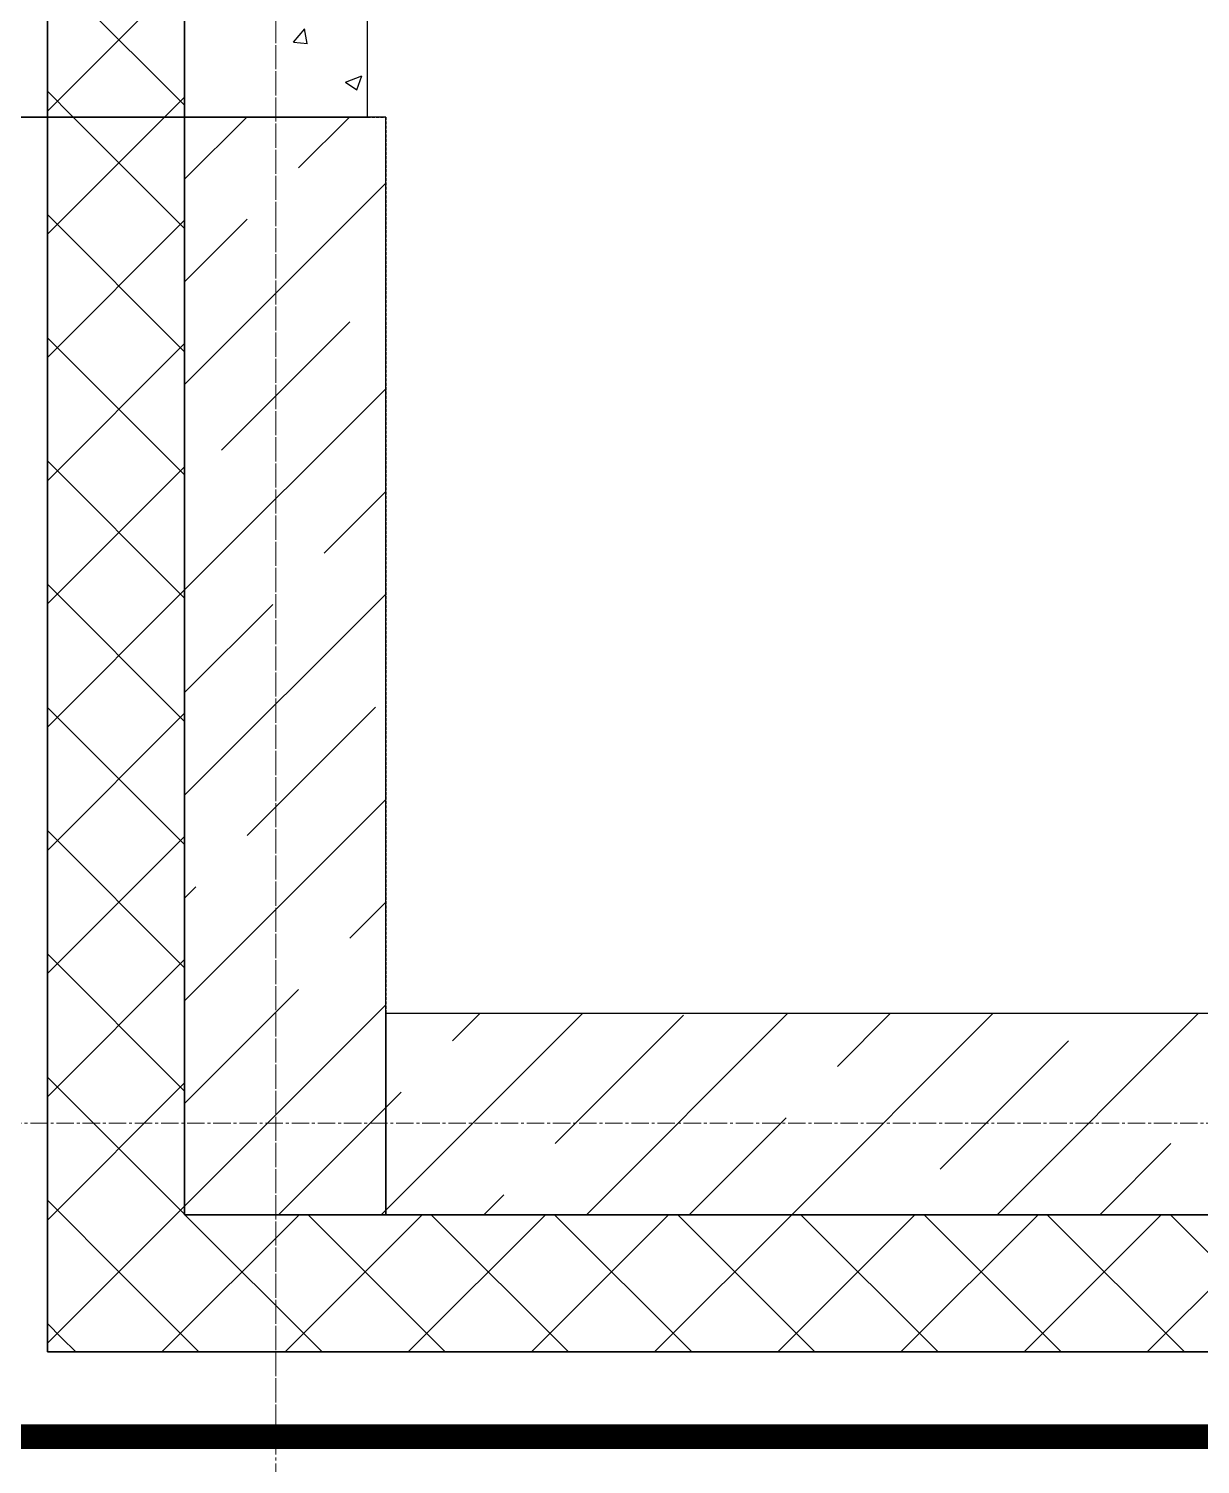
# Model space of a CAD drawing. Header units: millimetres. Extents: x -231292 to 573618, y -153144 to 564035.
# Drawn here: x 8633 to 9914, y 186193 to 187763 of the extents above; entities that cross this region are included whole.
import ezdxf

# ---------------------------------------------------------------- set-up
doc = ezdxf.new("R2010")
doc.units = ezdxf.units.MM
doc.linetypes.add('CENTER2', pattern=[28.575, 19.05, -3.175, 3.175, -3.175])
doc.linetypes.add('HIDDEN2', pattern=[4.7625, 3.175, -1.5875])
doc.layers.get('0').update_dxf_attribs({"color": 250})
doc.layers.get('Defpoints').update_dxf_attribs({"color": 250})
for name, color, linetype, lineweight in [('АР_Колонны', 250, 'Continuous', 35), ('АР_Стены ЖБ', 250, 'Continuous', 35), ('АР_Стены ПЕНОблок', 250, 'Continuous', 20), ('АР_Тонкая', 250, 'Continuous', 5), ('АР_Утеплитель', 250, 'Continuous', 0), ('АР_Штриховка', 250, 'Continuous', 0), ('РД_Оси_100', 250, 'Continuous', 0), ('РД_Оси_размер', 250, 'Continuous', 0)]:
    doc.layers.add(name, color=color, linetype=linetype, lineweight=lineweight)
doc.styles.add('style1', font='ARIALN.TTF')
doc.dimstyles.new('Dim100_ареал', dxfattribs={"dimscale": 100, "dimtxt": 2.5, "dimasz": 1, "dimexe": 1, "dimexo": 1, "dimgap": 0.5, "dimtad": 1, "dimzin": 12, "dimdsep": 46, "dimtxsty": 'style1', "dimblk": 'ARCHTICK', "dimcen": 1, "dimdle": 1, "dimclrd": 256, "dimclre": 256, "dimaunit": 1, "dimadec": 0, "dimazin": 3, "dimtfac": 1, "dimtmove": 1, "dimatfit": 3, "dimldrblk": 'OPEN30', "dimfxl": 2, "dimfxlon": 1, "dimtolj": 1, "dimtzin": 0, "dimlwd": 9, "dimlwe": 9, "dimarcsym": 0})

# ---------------------------------------------------------------- blocks, each defined once
blk = doc.blocks.new('_ArchTick')
at = {"color": 0, "linetype": 'ByBlock', "const_width": 0.15}
blk.add_lwpolyline([(-0.5, -0.5), (0.5, 0.5)], dxfattribs=at)
blk = doc.blocks.new('*D153')
at = {"layer": 'Defpoints', "color": 0, "transparency": 16777216}
for p in [(1195652.9, 135907.8), (1199852.9, 135907.8), (1199852.9, 134907.8)]:
    blk.add_point(p, dxfattribs=at)
at = {"layer": 'РД_Оси_размер', "lineweight": 9, "transparency": 16777216}
for p, q in [((1195652.9, 135107.8), (1195652.9, 134807.8)), ((1199852.9, 135107.8), (1199852.9, 134807.8)), ((1195552.9, 134907.8), (1199952.9, 134907.8))]:
    blk.add_line(p, q, dxfattribs=at)
at = {"layer": 'РД_Оси_размер', "lineweight": 9, "transparency": 16777216, "xscale": 100, "yscale": 100, "zscale": 100, "rotation": 180}
blk.add_blockref('_ArchTick', (1195652.9, 134907.8), dxfattribs=at)
at = {"layer": 'РД_Оси_размер', "lineweight": 9, "transparency": 16777216, "xscale": 100, "yscale": 100, "zscale": 100}
blk.add_blockref('_ArchTick', (1199852.9, 134907.8), dxfattribs=at)
at = {"layer": 'РД_Оси_размер', "color": 0, "transparency": 16777216, "insert": (1197752.9, 135315.2), "char_height": 700, "attachment_point": 5, "style": 'style1'}
blk.add_mtext('\\A1;4200', dxfattribs=at)
blk = doc.blocks.new('_Open30')
at = {"color": 0, "linetype": 'ByBlock', "lineweight": -2}
for p, q in [((-1, 0.268), (0, 0)), ((0, 0), (-1, -0.268)), ((0, 0), (-1, 0))]:
    blk.add_line(p, q, dxfattribs=at)
blk = doc.blocks.new('*D205')
at = {"layer": 'Defpoints', "color": 0, "transparency": 16777216}
for p in [(1195652.9, 135907.8), (1223252.9, 135907.8), (1223252.9, 133907.8)]:
    blk.add_point(p, dxfattribs=at)
at = {"layer": 'РД_Оси_размер', "lineweight": 9, "transparency": 16777216}
for p, q in [((1195652.9, 134107.8), (1195652.9, 133807.8)), ((1223252.9, 134107.8), (1223252.9, 133807.8)), ((1195552.9, 133907.8), (1223352.9, 133907.8))]:
    blk.add_line(p, q, dxfattribs=at)
at = {"layer": 'РД_Оси_размер', "lineweight": 9, "transparency": 16777216, "xscale": 100, "yscale": 100, "zscale": 100, "rotation": 180}
blk.add_blockref('_ArchTick', (1195652.9, 133907.8), dxfattribs=at)
at = {"layer": 'РД_Оси_размер', "lineweight": 9, "transparency": 16777216, "xscale": 100, "yscale": 100, "zscale": 100}
blk.add_blockref('_ArchTick', (1223252.9, 133907.8), dxfattribs=at)
at = {"layer": 'РД_Оси_размер', "color": 0, "transparency": 16777216, "insert": (1209452.9, 134315.2), "char_height": 700, "attachment_point": 5, "style": 'style1'}
blk.add_mtext('\\A1;27600', dxfattribs=at)
blk = doc.blocks.new('оси_рен')
at = {"layer": 'РД_Оси_100', "color": 251, "linetype": 'CENTER2', "true_color": 0x636466}
for p, q in [((1195652.916, 135558.25), (1195652.916, 223268.25)), ((1195652.916, 133007.755), (1195652.916, 138964.071)), ((1189697.958, 135913.25), (1225207.916, 135913.25))]:
    blk.add_line(p, q, dxfattribs=at)
at = {"layer": 'РД_Оси_размер', "color": 251, "true_color": 0x636466}
for base, p2, picture, middle in [((1199852.916, 134907.755), (1199852.916, 135907.755), '*D153', (1197752.916, 135315.156)), ((1223252.916, 133907.755), (1223252.916, 135907.755), '*D205', (1209452.916, 134315.156))]:
    dim = blk.add_linear_dim(base=base, p1=(1195652.916, 135907.755), p2=p2, dimstyle='Dim100_ареал', override={"dimtxt": 7}, dxfattribs=at)
    dim.commit()
    dim.dimension.update_dxf_attribs({"geometry": picture, "text_midpoint": middle})

msp = doc.modelspace()

# ---------------------------------------------------------------- linework, layer by layer
at = {"layer": 'АР_Колонны', "color": 18, "linetype": 'HIDDEN2', "lineweight": 25, "true_color": 0x000000}
for p, q in [((8803.243, 187666.253), (9023.243, 187666.253)), ((8803.243, 186466.253), (8803.243, 187666.253)), ((9023.243, 187666.253), (9023.243, 186466.253)), ((9023.243, 186466.253), (8803.243, 186466.253))]:
    msp.add_line(p, q, dxfattribs=at)
at = {"layer": 'АР_Колонны', "color": 18, "linetype": 'Continuous', "lineweight": 25, "true_color": 0x000000}
for p, q in [((9023.243, 187666.253), (8803.243, 187666.253)), ((8803.243, 187666.253), (8803.243, 186466.253)), ((9023.243, 187666.253), (8803.243, 187666.253)), ((8803.243, 187666.253), (8803.243, 186466.253)), ((9023.243, 186466.253), (9023.243, 187666.253)), ((9023.243, 186466.253), (9023.243, 187666.253)), ((8803.243, 186466.253), (9023.243, 186466.253)), ((8803.243, 186466.253), (9023.243, 186466.253))]:
    msp.add_line(p, q, dxfattribs=at)
at = {"layer": 'АР_Стены ЖБ', "color": 18, "linetype": 'Continuous', "lineweight": 25, "true_color": 0x000000}
for p, q in [((9023.243, 187666.253), (8803.243, 187666.253)), ((8803.243, 187666.253), (8803.243, 186466.253)), ((9023.243, 186466.253), (9023.243, 187666.253)), ((15603.243, 186686.253), (9023.243, 186686.253)), ((9023.243, 186686.253), (9023.243, 186466.253)), ((8803.243, 186466.253), (9023.243, 186466.253)), ((9023.243, 186466.253), (15603.243, 186466.253))]:
    msp.add_line(p, q, dxfattribs=at)
at = {"layer": 'АР_Стены ПЕНОблок', "color": 18, "linetype": 'Continuous', "lineweight": 25, "true_color": 0x000000}
for p, q in [((8803.243, 263866.253), (8803.243, 187666.253)), ((9003.243, 187666.253), (9003.243, 263866.253)), ((8803.243, 187666.253), (9003.243, 187666.253))]:
    msp.add_line(p, q, dxfattribs=at)
at = {"layer": 'АР_Тонкая', "color": 18, "linetype": 'Continuous', "lineweight": 25, "true_color": 0x000000}
for p, q in [((8653.243, 187666.253), (8653.243, 263866.253)), ((8573.243, 187666.253), (8653.243, 187666.253)), ((8653.243, 187666.253), (8573.243, 187666.253)), ((8653.243, 186316.253), (8653.243, 187666.253)), ((16803.243, 186316.253), (8653.243, 186316.253)), ((8573.243, 186236.253), (16803.243, 186236.253)), ((16803.243, 186236.253), (8573.243, 186236.253)), ((8548.243, 186211.253), (16803.243, 186211.253))]:
    msp.add_line(p, q, dxfattribs=at)
at = {"layer": 'АР_Утеплитель', "color": 18, "linetype": 'Continuous', "lineweight": 25, "true_color": 0x000000}
for p, q in [((8653.243, 263866.253), (8653.243, 187666.253)), ((8803.243, 187666.253), (8803.243, 263866.253)), ((8653.243, 187666.253), (8803.243, 187666.253)), ((8803.243, 187666.253), (8653.243, 187666.253)), ((8653.243, 187666.253), (8653.243, 186316.253)), ((8803.243, 186466.253), (8803.243, 187666.253)), ((16803.243, 186466.253), (8803.243, 186466.253)), ((8653.243, 186316.253), (16803.243, 186316.253))]:
    msp.add_line(p, q, dxfattribs=at)
at = {"layer": 'АР_Штриховка', "color": 18, "linetype": 'Continuous', "lineweight": 25, "true_color": 0x000000}
for p, q in [((8803.243, 187679.064), (8653.243, 187829.064)), ((8653.243, 187672.778), (8803.243, 187822.778)), ((8922.561, 187747.988), (8934.806, 187762.581)), ((8937.489, 187746.603), (8934.553, 187762.524)), ((8922.56, 187747.978), (8937.742, 187746.65)), ((8979.264, 187704.538), (8997.049, 187711.365)), ((8991.823, 187695.838), (8996.973, 187711.187)), ((8681.351, 187666.253), (8653.243, 187694.361)), ((8979.184, 187704.361), (8991.818, 187695.839)), ((8781.422, 187666.253), (8803.243, 187688.074)), ((8653.243, 187538.074), (8781.422, 187666.253)), ((8803.243, 187544.361), (8681.351, 187666.253)), ((8803.243, 187598.271), (8871.225, 187666.253)), ((8927.83, 187610.605), (8983.478, 187666.253)), ((8803.243, 187373.765), (9023.243, 187593.765)), ((8803.243, 187409.657), (8653.243, 187559.657)), ((8653.243, 187403.37), (8803.243, 187553.37)), ((8803.243, 187486.018), (8871.703, 187554.478)), ((8843.64, 187301.908), (8983.956, 187442.225)), ((8803.243, 187274.953), (8653.243, 187424.953)), ((8653.243, 187268.666), (8803.243, 187418.666)), ((8803.243, 187149.258), (9023.243, 187369.258)), ((8803.243, 187140.249), (8653.243, 187290.249)), ((8653.243, 187133.962), (8803.243, 187283.962)), ((8955.893, 187189.655), (9023.243, 187257.005)), ((8803.243, 187005.545), (8653.243, 187155.545)), ((8653.243, 186999.258), (8803.243, 187149.258)), ((8803.243, 186924.752), (9023.243, 187144.752)), ((8803.243, 187037.005), (8899.766, 187133.528)), ((8803.243, 186870.841), (8653.243, 187020.841)), ((8871.703, 186880.959), (9012.02, 187021.275)), ((8653.243, 186864.555), (8803.243, 187014.555)), ((8803.243, 186700.246), (9023.243, 186920.246)), ((8803.243, 186736.138), (8653.243, 186886.138)), ((8653.243, 186729.851), (8803.243, 186879.851)), ((8803.243, 186812.499), (8815.576, 186824.832)), ((8983.956, 186768.706), (9023.243, 186807.992)), ((8803.243, 186601.434), (8653.243, 186751.434)), ((8653.243, 186595.147), (8803.243, 186745.147)), ((8803.243, 186587.992), (8927.83, 186712.579)), ((8803.243, 186475.739), (9023.243, 186695.739)), ((9023.243, 186471.233), (9238.263, 186686.253)), ((9096.209, 186656.452), (9126.01, 186686.253)), ((9208.463, 186544.199), (9348.779, 186684.516)), ((9242.77, 186466.253), (9462.77, 186686.253)), ((9467.276, 186466.253), (9687.276, 186686.253)), ((9517.159, 186628.389), (9575.023, 186686.253)), ((9691.782, 186466.253), (9911.782, 186686.253)), ((9629.412, 186516.136), (9769.729, 186656.452)), ((8803.243, 186466.73), (8653.243, 186616.73)), ((8653.243, 186460.443), (8803.243, 186610.443)), ((9023.243, 186583.486), (9040.083, 186600.326)), ((8906.01, 186466.253), (9023.243, 186583.486)), ((9355.023, 186466.253), (9461.032, 186572.262)), ((9804.036, 186466.253), (9881.982, 186544.199)), ((9130.516, 186466.253), (9152.336, 186488.073)), ((8736.13, 186399.14), (8653.243, 186482.026)), ((8653.243, 186325.739), (8803.243, 186475.739)), ((9018.263, 186466.253), (9023.243, 186471.233)), ((8778.461, 186316.253), (8928.461, 186466.253)), ((8953.72, 186316.253), (8803.72, 186466.253)), ((8913.164, 186316.253), (9063.164, 186466.253)), ((9088.424, 186316.253), (8938.424, 186466.253)), ((9047.868, 186316.253), (9197.868, 186466.253)), ((9223.128, 186316.253), (9073.128, 186466.253)), ((9182.572, 186316.253), (9332.572, 186466.253)), ((9357.831, 186316.253), (9207.831, 186466.253)), ((9317.276, 186316.253), (9467.276, 186466.253)), ((9492.535, 186316.253), (9342.535, 186466.253)), ((9451.98, 186316.253), (9601.98, 186466.253)), ((9627.239, 186316.253), (9477.239, 186466.253)), ((9586.684, 186316.253), (9736.684, 186466.253)), ((9761.943, 186316.253), (9611.943, 186466.253)), ((9721.388, 186316.253), (9871.388, 186466.253)), ((9896.647, 186316.253), (9746.647, 186466.253)), ((9856.091, 186316.253), (10006.091, 186466.253)), ((10031.351, 186316.253), (9881.351, 186466.253)), ((8819.016, 186316.253), (8736.13, 186399.14)), ((8668.778, 186331.788), (8653.243, 186347.322)), ((8684.312, 186316.253), (8668.778, 186331.788)), ((8568.992, 186232.002), (16803.243, 186232.002)), ((8569.992, 186233.002), (16803.243, 186233.002)), ((8570.992, 186234.002), (16803.243, 186234.002)), ((8571.992, 186235.002), (16803.243, 186235.002)), ((8572.992, 186236.002), (16803.243, 186236.002)), ((8552.992, 186216.002), (16803.243, 186216.002)), ((8553.992, 186217.002), (16803.243, 186217.002)), ((8554.992, 186218.002), (16803.243, 186218.002)), ((8555.992, 186219.002), (16803.243, 186219.002)), ((8556.992, 186220.002), (16803.243, 186220.002)), ((8557.992, 186221.002), (16803.243, 186221.002)), ((8558.992, 186222.002), (16803.243, 186222.002)), ((8559.992, 186223.002), (16803.243, 186223.002)), ((8560.992, 186224.002), (16803.243, 186224.002)), ((8561.992, 186225.002), (16803.243, 186225.002)), ((8562.992, 186226.002), (16803.243, 186226.002)), ((8563.992, 186227.002), (16803.243, 186227.002)), ((8564.992, 186228.002), (16803.243, 186228.002)), ((8565.992, 186229.002), (16803.243, 186229.002)), ((8566.992, 186230.002), (16803.243, 186230.002)), ((8567.992, 186231.002), (16803.243, 186231.002)), ((8548.992, 186212.002), (16803.243, 186212.002)), ((8549.992, 186213.002), (16803.243, 186213.002)), ((8550.992, 186214.002), (16803.243, 186214.002)), ((8551.992, 186215.002), (16803.243, 186215.002))]:
    msp.add_line(p, q, dxfattribs=at)

# ---------------------------------------------------------------- block references
at = {"rotation": 359.999868838025}
msp.add_blockref('оси_рен', (-1186750.035, 50655.808), dxfattribs=at)

doc.saveas('drawing.dxf')
